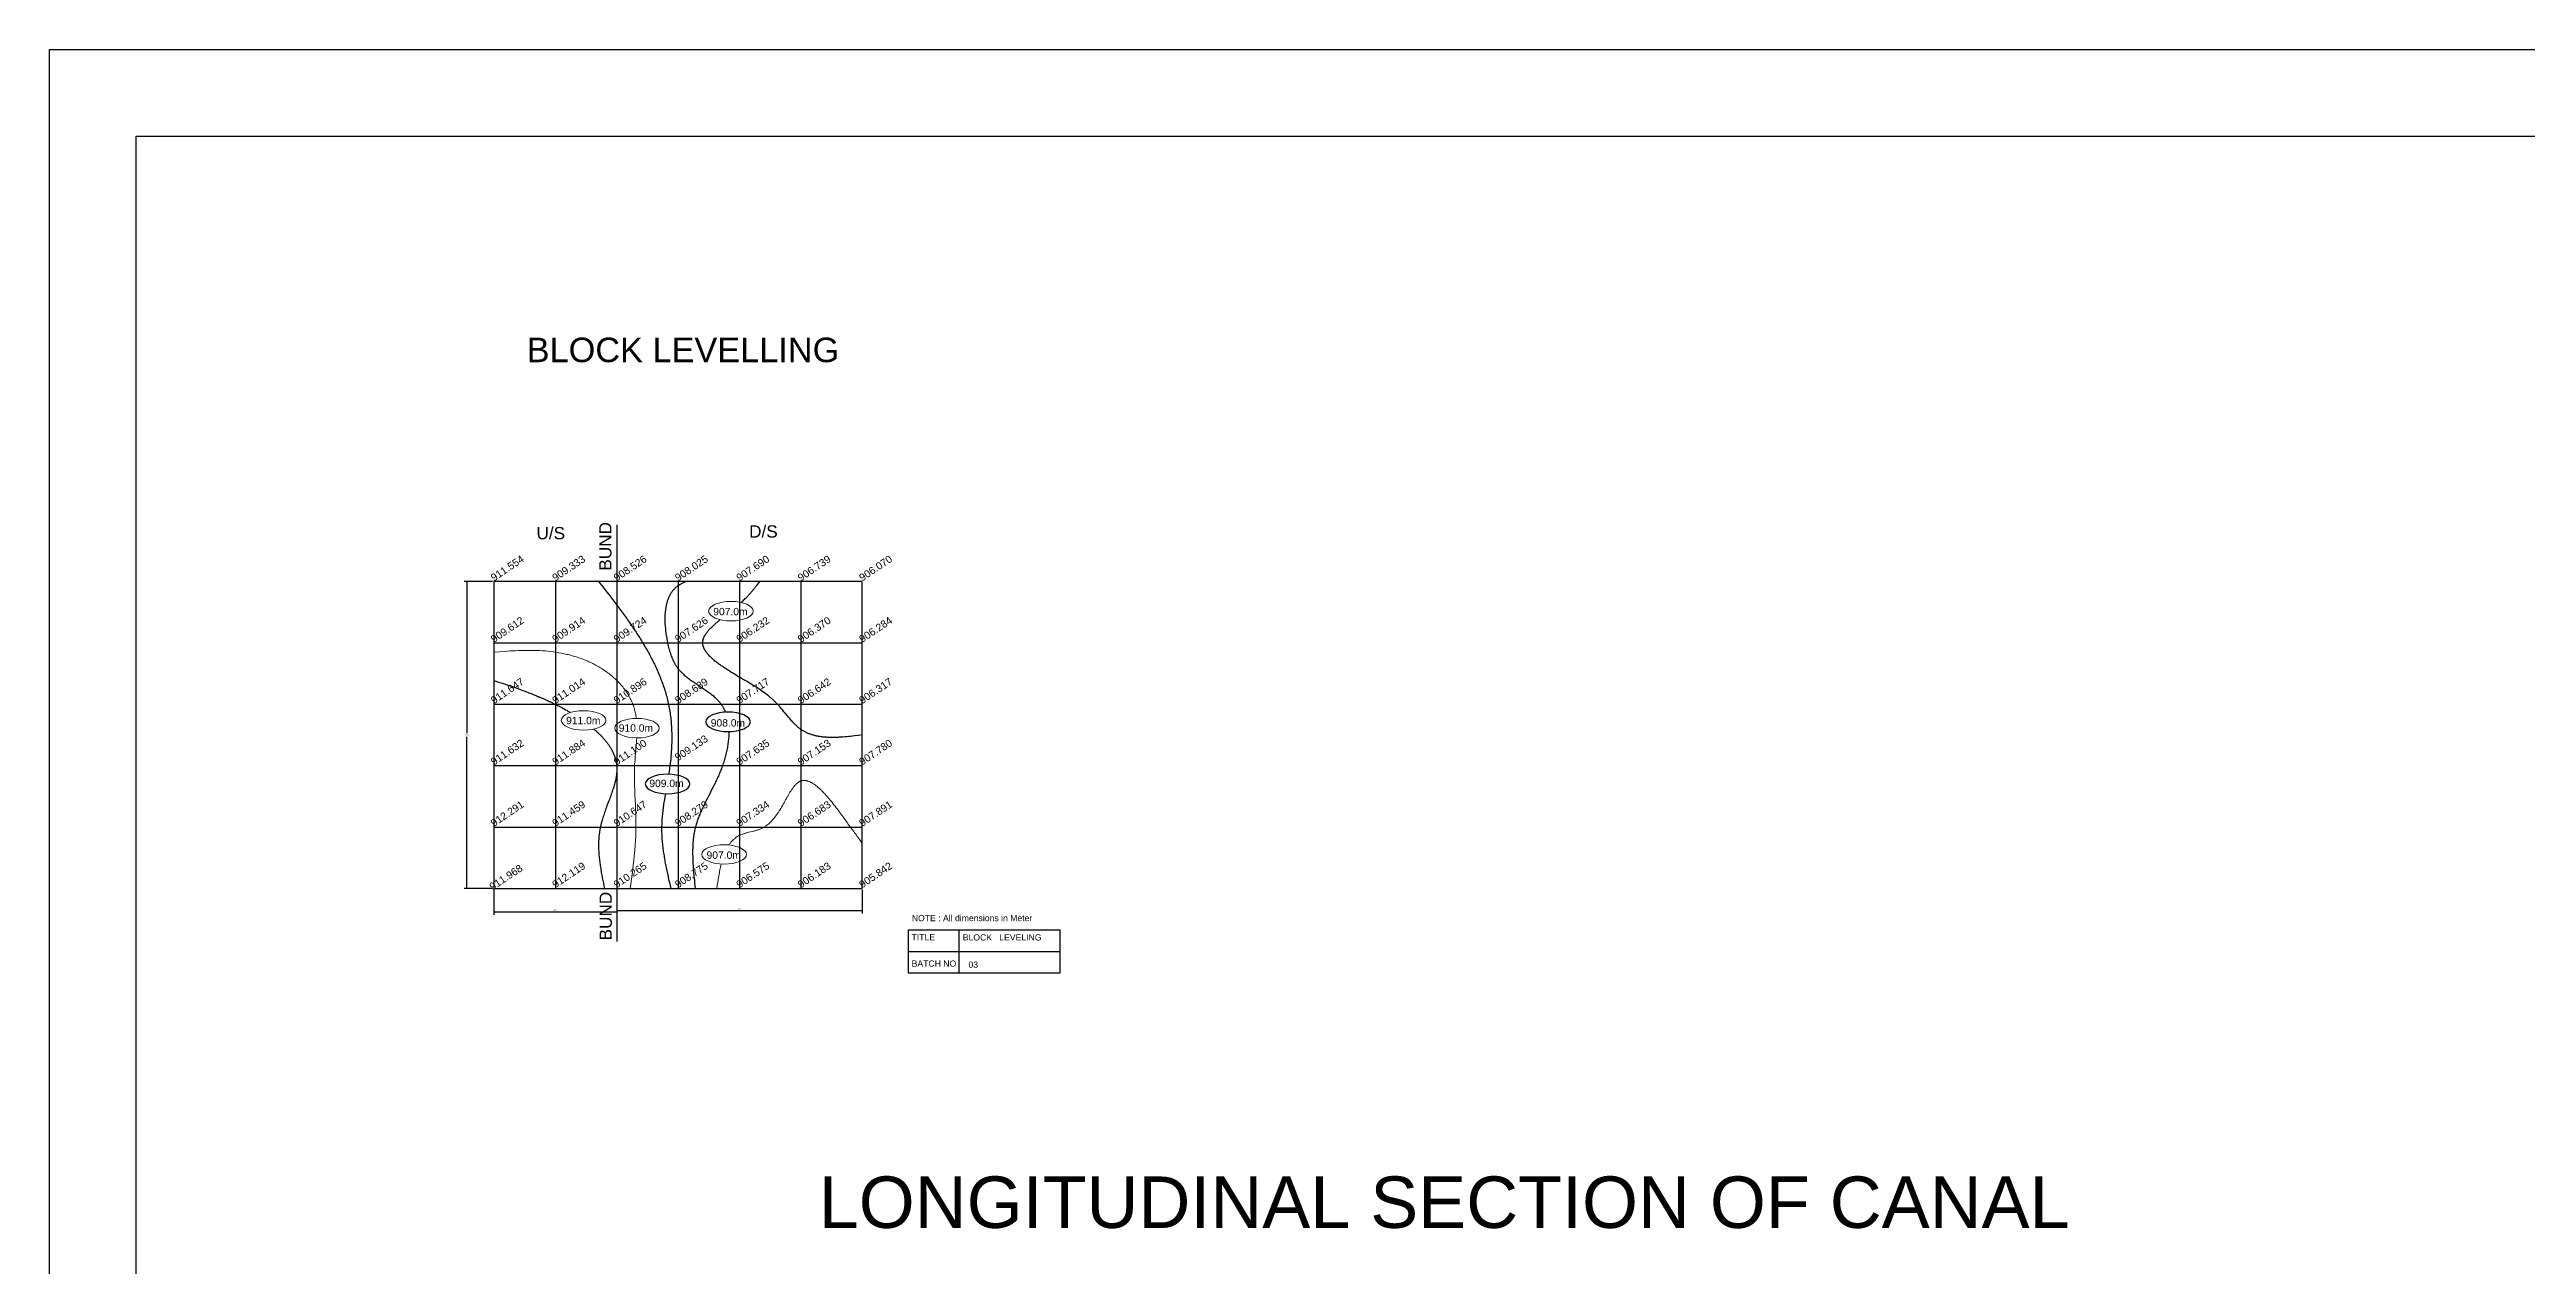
# Model space of a CAD drawing. Header units: millimetres. Extents: x 69 to 770, y 49 to 903.
# Drawn here: x 68.6 to 532.2, y 340.1 to 567.8 of the extents above; entities that cross this region are included whole.
import ezdxf

# ---------------------------------------------------------------- set-up
doc = ezdxf.new("R2010")
doc.units = ezdxf.units.MM
doc.linetypes.add('ACAD_ISO02W100', pattern=[15, 12, -3])
for name, color, linetype in [('General', 7, 'Continuous'), ('PDF_0', 7, 'Continuous'), ('PDF_Text', 7, 'Continuous')]:
    doc.layers.add(name, color=color, linetype=linetype)
doc.styles.add('Annotative', font='arial.ttf')
doc.styles.add('PDF Arial', font='arial.ttf')
doc.styles.get("Standard").update_dxf_attribs({"font": 'arial.ttf'})
doc.dimstyles.new('ISO-25', dxfattribs={"dimtxt": 0.5, "dimasz": 0.2, "dimexe": 1.25, "dimexo": 0.625, "dimgap": 0.6, "dimtad": 1, "dimtih": 1, "dimtoh": 1, "dimtxsty": 'Annotative', "dimcen": 0.2, "dimadec": 0, "dimazin": 0, "dimtfac": 1, "dimtix": 1, "dimtmove": 0, "dimatfit": 0, "dimfxl": 1, "dimtolj": 1, "dimarcsym": 0})

# ---------------------------------------------------------------- blocks, each defined once
blk = doc.blocks.new('*D60')
at = {"color": 0, "lineweight": -2, "transparency": 16777216}
for p, q in [((151.52, 468.16), (146.22, 468.16)), ((146.72, 468.08), (146.72, 439.8)), ((146.72, 410.8), (146.72, 439.08)), ((151.52, 410.72), (146.22, 410.72))]:
    blk.add_line(p, q, dxfattribs=at)
at = {"color": 0, "transparency": 16777216}
for points in [[(146.7, 468.08), (146.73, 468.08), (146.72, 468.16)], [(146.7, 410.8), (146.73, 410.8), (146.72, 410.72)]]:
    blk.add_solid(points, dxfattribs=at)
at = {"layer": 'Defpoints', "color": 0, "transparency": 16777216}
for p in [(146.72, 468.16), (151.77, 468.16), (151.77, 410.72)]:
    blk.add_point(p, dxfattribs=at)
at = {"color": 0, "transparency": 16777216, "insert": (146.72, 439.44), "char_height": 0.2, "attachment_point": 5, "style": 'Annotative'}
blk.add_mtext('\\A1;57,44', dxfattribs=at)
blk = doc.blocks.new('*D61')
at = {"color": 0, "lineweight": -2, "transparency": 16777216}
for p, q in [((151.77, 410.47), (151.77, 405.8)), ((174.75, 410.47), (174.75, 405.8)), ((174.67, 406.3), (151.85, 406.3))]:
    blk.add_line(p, q, dxfattribs=at)
at = {"color": 0, "transparency": 16777216}
for points in [[(151.85, 406.32), (151.85, 406.29), (151.77, 406.3)], [(174.67, 406.32), (174.67, 406.29), (174.75, 406.3)]]:
    blk.add_solid(points, dxfattribs=at)
at = {"layer": 'Defpoints', "color": 0, "transparency": 16777216}
for p in [(151.77, 410.72), (174.75, 410.72), (151.77, 406.3)]:
    blk.add_point(p, dxfattribs=at)
at = {"color": 0, "transparency": 16777216, "insert": (163.26, 406.67), "char_height": 0.2, "attachment_point": 5, "style": 'Annotative'}
blk.add_mtext('\\A1;22,99', dxfattribs=at)
blk = doc.blocks.new('*D62')
at = {"color": 0, "lineweight": -2, "transparency": 16777216}
for p, q in [((174.75, 410.45), (174.75, 406.02)), ((220.7, 410.47), (220.7, 406.02)), ((220.62, 406.52), (174.83, 406.52))]:
    blk.add_line(p, q, dxfattribs=at)
at = {"color": 0, "transparency": 16777216}
for points in [[(174.83, 406.53), (174.83, 406.5), (174.75, 406.52)], [(220.62, 406.53), (220.62, 406.5), (220.7, 406.52)]]:
    blk.add_solid(points, dxfattribs=at)
at = {"layer": 'Defpoints', "color": 0, "transparency": 16777216}
for p in [(174.75, 410.7), (220.7, 410.72), (174.75, 406.52)]:
    blk.add_point(p, dxfattribs=at)
at = {"color": 0, "transparency": 16777216, "insert": (197.72, 406.88), "char_height": 0.2, "attachment_point": 5, "style": 'Annotative'}
blk.add_mtext('\\A1;45,95', dxfattribs=at)

msp = doc.modelspace()

# ---------------------------------------------------------------- linework, layer by layer
for p, q in [((229.371, 398.9256), (257.65597, 398.9256)), ((238.81133, 394.88676), (238.81133, 402.96444))]:
    msp.add_line(p, q)
msp.add_lwpolyline([(229.371, 402.96444), (257.65597, 402.96444), (257.65597, 394.88676), (229.371, 394.88676)], close=True)
at = {"layer": 'General', "ltscale": 0.9}
for points in [[(68.59243, 567.76899), (769.66621, 567.76899), (769.66621, 48.73403), (68.59243, 48.73403)], [(84.8064, 551.55502), (753.45225, 551.55502), (753.45225, 64.94799), (84.8064, 64.94799)]]:
    msp.add_lwpolyline(points, close=True, dxfattribs=at)
at = {"layer": 'PDF_0', "lineweight": 25}
for points in [[(174.75104, 478.81736), (174.75104, 468.1618), (174.75104, 410.72132), (174.75104, 400.81233)], [(151.7658, 410.72132), (220.6989, 410.72132), (220.6989, 468.1618), (151.7658, 468.1618), (151.7658, 410.72132), (220.6989, 410.72132)], [(163.25842, 468.1618), (163.25842, 410.72132)], [(186.22104, 468.1618), (186.22104, 410.72132)], [(197.71366, 468.1618), (197.71366, 410.72132)], [(209.20628, 468.1618), (209.20628, 410.72132)], [(151.7658, 456.66918), (220.6989, 456.66918)], [(151.7658, 445.19918), (220.6989, 445.19918)], [(151.7658, 433.70656), (220.6989, 433.70656)], [(151.7658, 422.21394), (220.6989, 422.21394)]]:
    msp.add_lwpolyline(points, dxfattribs=at)
at = {"layer": 'PDF_0', "color": 3, "lineweight": 25}
for points in [[(171.35755, 468.1618), (172.12674, 467.189), (172.89593, 466.2162), (173.25791, 465.71849), (173.6425, 465.22078), (174.0271, 464.74569), (174.41169, 464.24798), (174.77366, 463.75026), (175.15826, 463.25255), (175.52023, 462.75484), (175.8822, 462.25713), (176.24418, 461.75942), (176.60615, 461.23908), (176.78714, 460.99022), (176.96812, 460.74137), (177.14911, 460.49251), (177.33009, 460.22103), (177.51108, 459.97218), (177.66944, 459.72332), (177.85043, 459.45184), (178.03142, 459.20299), (178.18978, 458.95413), (178.37076, 458.68265), (178.52913, 458.4338), (178.71011, 458.16232), (178.86848, 457.89084), (179.04946, 457.64198), (179.20783, 457.3705), (179.36619, 457.09902), (179.52455, 456.85017), (179.68291, 456.57869), (179.84128, 456.30721), (179.99964, 456.03573), (180.158, 455.76425), (180.31637, 455.49277), (180.47473, 455.22129), (180.63309, 454.94981), (180.79145, 454.67833), (180.92719, 454.40685), (181.08556, 454.11275), (181.2213, 453.84127), (181.35704, 453.56979), (181.5154, 453.27569), (181.65114, 453.00421), (181.78688, 452.73273), (181.92262, 452.43863), (182.05836, 452.16715), (182.1941, 451.87305), (182.30721, 451.57894), (182.44295, 451.30747), (182.55607, 451.01336), (182.69181, 450.71926), (182.80492, 450.44778), (182.91804, 450.15368), (183.03116, 449.85958), (183.14427, 449.56547), (183.25739, 449.27137), (183.34788, 448.97727), (183.461, 448.68317), (183.55149, 448.38906), (183.66461, 448.09496), (183.7551, 447.80086), (183.8456, 447.50676), (183.93609, 447.21265), (184.00396, 446.91855), (184.09445, 446.62445), (184.16232, 446.30772), (184.25281, 446.01362), (184.32068, 445.71952), (184.38855, 445.40279), (184.45642, 445.10869), (184.50167, 444.81459), (184.56954, 444.49786), (184.61479, 444.20376), (184.68266, 443.88703), (184.7279, 443.59293), (184.77315, 443.27621), (184.79577, 442.95948), (184.84102, 442.66538), (184.88627, 442.34865), (184.90889, 442.05455), (184.93151, 441.73782), (184.95414, 441.4211), (184.97676, 441.127), (184.99938, 440.81027), (185.02201, 440.49354), (185.02201, 440.17682), (185.04463, 439.88272), (185.04463, 439.56599), (185.04463, 439.24926), (185.04463, 438.93254), (185.04463, 438.61581), (185.04463, 438.32171), (185.04463, 438.00498), (185.02201, 437.68826), (185.02201, 437.37153), (184.99938, 437.05481), (184.97676, 436.73808), (184.95414, 436.44398), (184.95414, 436.12725), (184.90889, 435.81053), (184.88627, 435.4938), (184.86364, 435.17708), (184.84102, 434.88297), (184.79577, 434.56625), (184.77315, 434.24952), (184.7279, 433.9328), (184.68266, 433.63869), (184.63741, 433.32197), (184.59216, 433.00524), (184.54692, 432.68852), (184.50167, 432.39441), (184.45642, 432.07769)], [(183.8456, 428.45797), (183.7551, 427.89238), (183.66461, 427.34943), (183.61936, 427.05532), (183.57412, 426.78384), (183.52887, 426.51236), (183.48362, 426.24088), (183.461, 425.94678), (183.41575, 425.6753), (183.39313, 425.40382), (183.34788, 425.13234), (183.32526, 424.86087), (183.30264, 424.56676), (183.25739, 424.29528), (183.23477, 424.0238), (183.21214, 423.75233), (183.18952, 423.48085), (183.18952, 423.18674), (183.1669, 422.91526), (183.1669, 422.64379), (183.14427, 422.37231), (183.14427, 422.0782), (183.14427, 421.80672), (183.14427, 421.53525), (183.14427, 421.26377), (183.1669, 420.99229), (183.1669, 420.69818), (183.18952, 420.42671), (183.21214, 420.15523), (183.21214, 419.88375), (183.23477, 419.58964), (183.28001, 419.31816), (183.30264, 419.04669), (183.32526, 418.77521), (183.34788, 418.4811), (183.39313, 418.20962), (183.41575, 417.93815), (183.461, 417.66667), (183.50625, 417.37256), (183.55149, 417.10108), (183.59674, 416.82961), (183.64199, 416.55813), (183.68723, 416.26402), (183.73248, 415.99254), (183.77773, 415.72107), (183.82297, 415.44959), (183.89084, 415.15548), (183.93609, 414.884), (183.98133, 414.61253), (184.09445, 414.04694), (184.23019, 413.50399), (184.34331, 412.9384), (184.45642, 412.39544), (184.59216, 411.82986), (184.84102, 410.72132)]]:
    msp.add_lwpolyline(points, dxfattribs=at)
at = {"layer": 'PDF_0', "color": 4, "lineweight": 25}
for points in [[(187.69155, 468.1618), (187.48794, 468.07131), (187.26171, 467.95819), (187.0581, 467.8677), (186.94498, 467.79983), (186.83187, 467.75458), (186.74137, 467.68671), (186.62826, 467.64147), (186.53776, 467.5736), (186.44727, 467.52835), (186.33415, 467.46048), (186.24366, 467.39261), (186.15317, 467.34736), (186.06268, 467.27949), (185.97218, 467.21162), (185.88169, 467.12113), (185.7912, 467.05326), (185.72333, 466.98539), (185.63283, 466.91752), (185.56496, 466.82703), (185.47447, 466.75916), (185.4066, 466.66866), (185.33873, 466.57817), (185.27086, 466.5103), (185.20299, 466.41981), (185.13512, 466.32932), (185.06725, 466.23882), (184.99938, 466.14833), (184.93151, 466.05784), (184.86364, 465.96734), (184.8184, 465.87685), (184.75053, 465.76373), (184.70528, 465.67324), (184.66003, 465.58275), (184.59216, 465.46963), (184.54692, 465.37914), (184.50167, 465.26602), (184.45642, 465.15291), (184.41118, 465.06241), (184.36593, 464.9493), (184.32068, 464.83618), (184.29806, 464.72306), (184.25281, 464.60995), (184.20757, 464.49683), (184.18494, 464.38371), (184.1397, 464.2706), (184.11707, 464.15748), (184.09445, 464.04437), (184.0492, 463.93125), (184.02658, 463.81813), (184.00396, 463.68239), (183.98133, 463.56928), (183.95871, 463.45616), (183.93609, 463.32042), (183.91346, 463.2073), (183.89084, 463.07157), (183.86822, 462.95845), (183.86822, 462.82271), (183.8456, 462.70959), (183.82297, 462.57385), (183.82297, 462.46074), (183.80035, 462.325), (183.77773, 462.07614), (183.77773, 461.80466), (183.7551, 461.55581), (183.7551, 461.28433), (183.7551, 461.03547), (183.7551, 460.76399), (183.77773, 460.49251), (183.77773, 460.24366), (183.80035, 459.97218), (183.82297, 459.7007), (183.8456, 459.42922), (183.86822, 459.18036), (183.89084, 458.90888), (183.93609, 458.6374), (183.95871, 458.36593), (184.00396, 458.11707), (184.0492, 457.84559), (184.09445, 457.59673), (184.1397, 457.32526), (184.18494, 457.0764), (184.23019, 456.82754), (184.27544, 456.57869), (184.34331, 456.32983), (184.38855, 456.08098), (184.45642, 455.83212), (184.52429, 455.60589), (184.59216, 455.35703), (184.63741, 455.1308), (184.7279, 454.88194), (184.79577, 454.65571), (184.86364, 454.42948), (184.95414, 454.22587), (185.04463, 453.99963), (185.1125, 453.7734), (185.15774, 453.68291), (185.22561, 453.56979), (185.27086, 453.4793), (185.31611, 453.36618), (185.36135, 453.25307), (185.4066, 453.16257), (185.47447, 453.04946), (185.51972, 452.95896), (185.56496, 452.86847), (185.63283, 452.75535), (185.7007, 452.66486), (185.74595, 452.57437), (185.81382, 452.46125), (185.85907, 452.37076), (185.92694, 452.28027), (185.99481, 452.18977), (186.06268, 452.09928), (186.13055, 452.00879), (186.19841, 451.91829), (186.26628, 451.8278), (186.33415, 451.73731), (186.40202, 451.64681), (186.49252, 451.57894), (186.56039, 451.48845), (186.62826, 451.39796), (186.71875, 451.30747), (186.78662, 451.2396), (186.87711, 451.1491), (186.96761, 451.08123), (187.03548, 450.99074), (187.21646, 450.83238), (187.37482, 450.67401), (187.55581, 450.51565), (187.7368, 450.37991), (187.91778, 450.22155), (188.12139, 450.08581), (188.30238, 449.95007), (188.50599, 449.79171), (188.68697, 449.65597), (188.89058, 449.52023), (189.09419, 449.38449), (189.2978, 449.24875), (189.50141, 449.11301), (189.90863, 448.84153), (190.72307, 448.29857), (191.10766, 448.02709), (191.31127, 447.89135), (191.51488, 447.75561), (191.71849, 447.61987), (191.89948, 447.48413), (192.10309, 447.32577), (192.28407, 447.19003), (192.46506, 447.05429), (192.64605, 446.89593), (192.82703, 446.76019), (193.00802, 446.60183), (193.16638, 446.44346), (193.34737, 446.2851), (193.41524, 446.21723), (193.50573, 446.12674), (193.59622, 446.03624), (193.66409, 445.96837), (193.73196, 445.87788), (193.82246, 445.78739), (193.89033, 445.71952), (193.9582, 445.62903), (194.02607, 445.53853), (194.09394, 445.44804), (194.16181, 445.35755), (194.22968, 445.26705), (194.29754, 445.17656), (194.36541, 445.08607), (194.43328, 444.99557), (194.47853, 444.90508), (194.5464, 444.81459), (194.61427, 444.72409), (194.65952, 444.61098), (194.70476, 444.52049), (194.77263, 444.42999), (194.81788, 444.31688), (194.86313, 444.22638), (194.90837, 444.13589), (194.95362, 444.02277), (194.99887, 443.93228), (195.04411, 443.81916), (195.08936, 443.70605)], [(195.72281, 440.08632), (195.72281, 439.83747), (195.72281, 439.58861), (195.72281, 439.33976), (195.70019, 439.0909), (195.67756, 438.84205), (195.65494, 438.59319), (195.63232, 438.34433), (195.60969, 438.09548), (195.56445, 437.84662), (195.54182, 437.57514), (195.49658, 437.32629), (195.45133, 437.07743), (195.40609, 436.82857), (195.36084, 436.57972), (195.29297, 436.33086), (195.24772, 436.08201), (195.17985, 435.83315), (195.11198, 435.58429), (195.04411, 435.33544), (194.97624, 435.08658), (194.90837, 434.83773), (194.8405, 434.58887), (194.77263, 434.34001), (194.68214, 434.09116), (194.59165, 433.86493), (194.52378, 433.61607), (194.43328, 433.38984), (194.34279, 433.14098), (194.2523, 432.91475), (194.16181, 432.68852), (194.07131, 432.46228), (193.9582, 432.21343), (193.8677, 431.98719), (193.77721, 431.76096), (193.66409, 431.55735), (193.5736, 431.33112), (193.46048, 431.10489), (193.36999, 430.87865), (193.25687, 430.65242), (193.14376, 430.44881), (192.94015, 430.01897), (192.71392, 429.58913), (192.51031, 429.15929), (192.28407, 428.72944), (192.08046, 428.32223), (191.85423, 427.89238), (191.65062, 427.48516), (191.42439, 427.05532), (191.22078, 426.6481), (191.01717, 426.24088), (190.92668, 426.03728), (190.83618, 425.83367), (190.72307, 425.60743), (190.63258, 425.40382), (190.54208, 425.20021), (190.45159, 424.99661), (190.3611, 424.793), (190.2706, 424.56676), (190.18011, 424.36315), (190.11224, 424.15954), (190.02175, 423.95593), (189.95388, 423.7297), (189.86338, 423.52609), (189.79551, 423.32248), (189.72764, 423.09625), (189.65977, 422.89264), (189.59191, 422.66641), (189.54666, 422.4628), (189.47879, 422.23657), (189.43354, 422.01033), (189.36567, 421.80672), (189.32043, 421.58049), (189.27518, 421.35426), (189.25256, 421.12803), (189.20731, 420.92442), (189.16206, 420.69818), (189.13944, 420.47195), (189.11682, 420.24572), (189.07157, 420.01949), (189.04895, 419.79325), (189.02632, 419.56702), (189.0037, 419.31816), (189.0037, 419.09193), (188.98108, 418.8657), (188.95845, 418.63947), (188.95845, 418.41323), (188.95845, 418.16438), (188.93583, 417.93815), (188.93583, 417.71191), (188.93583, 417.46306), (188.93583, 417.23682), (188.93583, 416.98797), (188.95845, 416.76174), (188.95845, 416.5355), (188.95845, 416.28665), (188.95845, 416.06041), (188.98108, 415.81156), (188.98108, 415.5627), (189.0037, 415.33647), (189.02632, 415.08761), (189.04895, 414.61253), (189.09419, 414.13744), (189.13944, 413.63972), (189.16206, 413.16464), (189.22993, 412.66692), (189.27518, 412.19184), (189.32043, 411.69412), (189.43354, 410.72132)]]:
    msp.add_lwpolyline(points, dxfattribs=at)
at = {"layer": 'PDF_0', "color": 146, "lineweight": 25, "true_color": 0x105588}
for points in [[(198.03038, 464.22535), (198.09825, 464.29322), (198.16612, 464.36109), (198.23399, 464.40634), (198.27924, 464.47421), (198.41498, 464.58732), (198.55072, 464.72306), (198.66384, 464.83618), (198.77695, 464.97192), (198.91269, 465.08504), (199.02581, 465.19815), (199.13892, 465.33389), (199.25204, 465.44701), (199.36516, 465.58275), (199.47827, 465.69586), (199.59139, 465.8316), (199.70451, 465.94472), (199.81762, 466.05784), (199.93074, 466.19358), (200.02123, 466.30669), (200.13435, 466.44243), (200.24746, 466.55555), (200.33796, 466.69129), (200.45107, 466.8044), (200.54157, 466.91752), (200.65468, 467.05326), (200.74518, 467.16638), (200.94879, 467.41523), (201.1524, 467.66409), (201.356, 467.91294), (201.53699, 468.1618)], [(220.6989, 439.45287), (219.97495, 439.36238), (219.25101, 439.27189), (218.88904, 439.22664), (218.52706, 439.18139), (218.16509, 439.15877), (217.80312, 439.11352), (217.44115, 439.0909), (217.07918, 439.06828), (216.73983, 439.02303), (216.37785, 439.02303), (216.19687, 439.00041), (216.03851, 439.00041), (215.85752, 439.00041), (215.67653, 438.97778), (215.51817, 438.97778), (215.33718, 438.97778), (215.1562, 438.97778), (214.99784, 438.97778), (214.81685, 438.97778), (214.65849, 438.97778), (214.4775, 438.97778), (214.31914, 439.00041), (214.16077, 439.00041), (213.97979, 439.02303), (213.82143, 439.02303), (213.66306, 439.04565), (213.48208, 439.04565), (213.32371, 439.06828), (213.16535, 439.0909), (213.00699, 439.11352), (212.84862, 439.13615), (212.69026, 439.15877), (212.5319, 439.18139), (212.37354, 439.20402), (212.21517, 439.24926), (212.05681, 439.27189), (211.89845, 439.31713), (211.76271, 439.36238), (211.60434, 439.385), (211.44598, 439.43025), (211.31024, 439.4755), (211.15188, 439.52074), (211.01614, 439.58861), (210.85778, 439.63386), (210.72204, 439.67911), (210.5863, 439.74698), (210.42793, 439.81485), (210.2922, 439.88272), (210.15646, 439.95059), (210.02072, 440.01846), (209.88498, 440.08632), (209.74924, 440.15419), (209.6135, 440.24469), (209.47776, 440.31256), (209.36464, 440.40305), (209.2289, 440.49354), (209.09316, 440.58404), (208.98005, 440.67453), (208.84431, 440.76502), (208.73119, 440.87814), (208.59545, 440.96863), (208.48233, 441.08175), (208.36922, 441.19487), (208.2561, 441.30798), (208.14298, 441.4211), (208.00725, 441.53421), (207.89413, 441.64733), (207.78101, 441.76045), (207.6679, 441.87356), (207.55478, 442.0093), (207.44166, 442.12242), (207.35117, 442.25816), (207.12494, 442.50701), (206.89871, 442.75587), (206.6951, 443.02735), (206.26525, 443.54768), (206.03902, 443.79654), (205.83541, 444.06802), (205.60918, 444.31688), (205.40557, 444.56573), (205.29245, 444.70147), (205.17934, 444.81459), (205.08884, 444.95033), (204.97573, 445.06344), (204.86261, 445.17656), (204.74949, 445.28968), (204.63638, 445.42542), (204.52326, 445.53853), (204.41015, 445.65165), (204.29703, 445.74214), (204.18391, 445.85526), (204.0708, 445.96837), (203.95768, 446.08149), (203.82194, 446.19461), (203.70882, 446.2851), (203.59571, 446.39822), (203.48259, 446.48871), (203.34685, 446.60183), (203.23374, 446.69232), (203.12062, 446.78281), (202.98488, 446.89593), (202.87176, 446.98642), (202.62291, 447.16741), (202.37405, 447.37102), (202.10257, 447.552), (201.85372, 447.73299), (201.58224, 447.91398), (201.31076, 448.09496), (201.03928, 448.25332), (200.7678, 448.43431), (200.49632, 448.6153), (200.20222, 448.79628), (199.90812, 448.95465), (199.61401, 449.13563), (199.31991, 449.31662), (199.02581, 449.4976), (198.70908, 449.67859), (198.55072, 449.76908), (198.41498, 449.85958), (198.25662, 449.95007), (198.09825, 450.04056), (197.93989, 450.13106), (197.7589, 450.24417), (197.60054, 450.33467), (197.44218, 450.42516), (197.12545, 450.62877), (196.7861, 450.83238), (196.44676, 451.03599), (196.10741, 451.2396), (195.79068, 451.44321), (195.45133, 451.64681), (195.11198, 451.87305), (194.95362, 451.96354), (194.79526, 452.07666), (194.63689, 452.18977), (194.47853, 452.30289), (194.32017, 452.41601), (194.16181, 452.52912), (194.00344, 452.61962), (193.84508, 452.73273), (193.70934, 452.84585), (193.55098, 452.95896), (193.41524, 453.07208), (193.25687, 453.1852), (193.12113, 453.29831), (192.9854, 453.43405), (192.84966, 453.54717), (192.71392, 453.66029), (192.6008, 453.7734), (192.46506, 453.88652), (192.35194, 453.99963), (192.23883, 454.11275), (192.12571, 454.22587), (192.01259, 454.36161), (191.89948, 454.47472), (191.78636, 454.58784), (191.69587, 454.70096), (191.60538, 454.81407), (191.51488, 454.94981), (191.42439, 455.06293), (191.35652, 455.17604), (191.31127, 455.24391), (191.28865, 455.28916), (191.2434, 455.35703), (191.22078, 455.4249), (191.17553, 455.47015), (191.15291, 455.53802), (191.13029, 455.60589), (191.08504, 455.65113), (191.06242, 455.719), (191.03979, 455.78687), (191.01717, 455.83212), (190.99455, 455.89999), (190.97192, 455.94524), (190.9493, 456.01311), (190.92668, 456.08098), (190.92668, 456.12622), (190.90405, 456.19409), (190.88143, 456.26196), (190.88143, 456.30721), (190.85881, 456.37508), (190.85881, 456.44295), (190.85881, 456.48819), (190.83618, 456.55606), (190.83618, 456.62393), (190.83618, 456.66918), (190.83618, 456.73705), (190.83618, 456.80492), (190.83618, 456.85017), (190.85881, 456.91804), (190.85881, 456.96328), (190.85881, 457.03115), (190.88143, 457.09902), (190.88143, 457.14427), (190.90405, 457.21214), (190.90405, 457.28001), (190.92668, 457.32526), (190.9493, 457.39312), (190.97192, 457.46099), (190.97192, 457.50624), (190.99455, 457.57411), (191.01717, 457.61936), (191.03979, 457.68723), (191.08504, 457.7551), (191.10766, 457.80034), (191.13029, 457.86821), (191.15291, 457.93608), (191.19816, 457.98133), (191.22078, 458.0492), (191.28865, 458.16232), (191.35652, 458.27543), (191.44701, 458.41117), (191.53751, 458.52429), (191.60538, 458.6374), (191.71849, 458.75052), (191.80899, 458.88626), (191.89948, 458.99938), (192.01259, 459.11249), (192.12571, 459.24823), (192.2162, 459.36135), (192.35194, 459.47447), (192.46506, 459.58758), (192.57818, 459.72332), (192.71392, 459.83644), (192.82703, 459.94955), (192.96277, 460.06267), (193.09851, 460.19841), (193.23425, 460.31153), (193.36999, 460.42464), (193.50573, 460.53776), (193.64147, 460.6735), (193.79983, 460.78662), (193.93557, 460.89973), (194.07131, 461.03547)]]:
    msp.add_lwpolyline(points, dxfattribs=at)
at = {"layer": 'PDF_0', "color": 6, "lineweight": 5}
for points in [[(151.7658, 454.97244), (152.78385, 455.0403), (153.8019, 455.10817), (154.79732, 455.17604), (155.31765, 455.19867), (155.81537, 455.22129), (156.31308, 455.24391), (156.83341, 455.26654), (157.33113, 455.28916), (157.82884, 455.28916), (158.34917, 455.28916), (158.84688, 455.28916), (159.3446, 455.28916), (159.86493, 455.26654), (160.36264, 455.24391), (160.86035, 455.22129), (161.38069, 455.17604), (161.8784, 455.1308), (162.37611, 455.08555), (162.89645, 455.01768), (163.39416, 454.94981), (163.89187, 454.85932), (164.41221, 454.76883), (164.90992, 454.65571), (165.40763, 454.54259), (165.65649, 454.49735), (165.90534, 454.42948), (166.1542, 454.36161), (166.40306, 454.29374), (166.65191, 454.22587), (166.90077, 454.158), (167.14962, 454.0675), (167.39848, 453.99963), (167.64734, 453.90914), (167.87357, 453.81865), (168.12242, 453.75078), (168.37128, 453.66029), (168.59751, 453.56979), (168.84637, 453.45668), (169.0726, 453.36618), (169.32146, 453.25307), (169.54769, 453.16257), (169.79655, 453.04946), (170.02278, 452.93634), (170.24901, 452.82322), (170.47524, 452.71011), (170.70148, 452.59699), (170.92771, 452.48388), (171.15394, 452.34814), (171.38017, 452.2124), (171.60641, 452.09928), (171.81002, 451.96354), (172.03625, 451.8278), (172.23986, 451.66944), (172.46609, 451.5337), (172.6697, 451.39796), (172.87331, 451.2396), (173.09954, 451.08123), (173.30315, 450.94549), (173.48414, 450.78713), (173.68775, 450.60614), (173.89136, 450.44778), (174.09497, 450.28942), (174.27595, 450.10843), (174.45694, 449.95007), (174.66055, 449.76908), (174.84153, 449.5881), (175.02252, 449.40711), (175.20351, 449.2035), (175.36187, 449.02252), (175.54286, 448.81891), (175.70122, 448.63792), (175.8822, 448.43431), (176.04057, 448.2307), (176.19893, 448.02709), (176.33467, 447.82348), (176.49303, 447.61987), (176.62877, 447.39364), (176.76451, 447.19003), (176.90025, 446.9638), (177.03599, 446.76019), (177.14911, 446.53396), (177.28485, 446.30772), (177.39796, 446.08149), (177.51108, 445.85526), (177.60157, 445.62903), (177.69207, 445.40279), (177.78256, 445.17656), (177.87305, 444.95033), (177.94092, 444.70147), (178.03142, 444.47524), (178.09929, 444.22638), (178.14453, 444.00015), (178.2124, 443.75129), (178.25765, 443.52506), (178.30289, 443.27621), (178.34814, 443.02735), (178.37076, 442.77849), (178.41601, 442.52964)], [(178.48388, 438.88729), (178.43863, 438.45745), (178.41601, 438.00498), (178.34814, 437.10005), (178.18978, 435.29019), (178.16715, 434.83773), (178.12191, 434.38526), (178.09929, 433.9328), (178.07666, 433.48033), (178.07666, 433.05049), (178.05404, 432.59802), (178.05404, 432.14556), (178.05404, 431.71572), (178.05404, 431.26325), (178.05404, 430.83341), (178.07666, 430.38094), (178.07666, 429.9511), (178.12191, 429.06879), (178.14453, 428.18649), (178.23502, 426.44449), (178.28027, 425.56219), (178.30289, 424.7025), (178.32552, 423.8202), (178.34814, 423.39035), (178.34814, 422.96051), (178.34814, 422.53067), (178.34814, 422.0782), (178.34814, 421.64836), (178.32552, 421.21852), (178.30289, 420.78868), (178.30289, 420.33621), (178.28027, 419.90637), (178.25765, 419.47653), (178.2124, 419.04669), (178.18978, 418.59422), (178.14453, 418.16438), (178.12191, 417.73454), (178.03142, 416.85223), (177.94092, 415.96992), (177.85043, 415.11024), (177.73731, 414.22793), (177.6242, 413.34562), (177.51108, 412.48594), (177.28485, 410.72132)]]:
    msp.add_lwpolyline(points, dxfattribs=at)
at = {"layer": 'PDF_0', "color": 32, "lineweight": 25, "true_color": 0xcc6827}
for points in [[(151.7658, 449.65597), (152.62549, 449.36186), (153.05533, 449.22613), (153.50779, 449.09039), (153.93763, 448.93202), (154.36748, 448.79628), (154.79732, 448.63792), (155.22716, 448.50218), (155.67963, 448.34382), (156.10947, 448.18545), (156.3357, 448.11758), (156.53931, 448.02709), (156.76554, 447.95922), (156.99178, 447.86873), (157.19539, 447.77824), (157.42162, 447.71037), (157.64785, 447.61987), (157.87408, 447.552), (158.07769, 447.46151), (158.30393, 447.37102), (158.53016, 447.28052), (158.75639, 447.19003), (158.98262, 447.09954), (159.18623, 447.00904), (159.41247, 446.91855), (159.6387, 446.82806), (159.86493, 446.73757), (160.09116, 446.64707), (160.3174, 446.55658), (160.54363, 446.44346), (160.76986, 446.35297), (160.99609, 446.26248), (161.22233, 446.14936), (161.44856, 446.05887), (161.67479, 445.94575), (161.90103, 445.83263), (162.12726, 445.74214), (162.35349, 445.62903), (162.60235, 445.51591), (162.82858, 445.40279), (163.05481, 445.28968), (163.28104, 445.17656), (163.50728, 445.06344), (163.75613, 444.9277), (163.98237, 444.81459), (164.2086, 444.70147), (164.45745, 444.56573), (164.68369, 444.45262), (164.90992, 444.31688), (165.15878, 444.18114), (165.38501, 444.06802), (165.61124, 443.93228), (165.8601, 443.79654), (166.08633, 443.6608)], [(170.47524, 440.56141), (170.58836, 440.47092), (170.67885, 440.38043), (170.79197, 440.28993), (170.88246, 440.19944), (170.97296, 440.10895), (171.08607, 440.01846), (171.17657, 439.92796), (171.26706, 439.83747), (171.35755, 439.74698), (171.47067, 439.65648), (171.56116, 439.56599), (171.65165, 439.4755), (171.74215, 439.385), (171.83264, 439.29451), (171.92313, 439.20402), (171.991, 439.11352), (172.0815, 439.02303), (172.17199, 438.90991), (172.26248, 438.81942), (172.35298, 438.72893), (172.42084, 438.63844), (172.51134, 438.54794), (172.57921, 438.43483), (172.6697, 438.34433), (172.73757, 438.25384), (172.82806, 438.14072), (172.89593, 438.05023), (172.9638, 437.95974), (173.03167, 437.84662), (173.12217, 437.75613), (173.19004, 437.66564), (173.25791, 437.55252), (173.32578, 437.46203), (173.39365, 437.34891), (173.46152, 437.25842), (173.50676, 437.1453), (173.57463, 437.05481), (173.6425, 436.96431), (173.68775, 436.8512), (173.75562, 436.73808), (173.80086, 436.64759), (173.86873, 436.53447), (173.91398, 436.44398), (173.98185, 436.33086), (174.0271, 436.24037), (174.07234, 436.12725), (174.11759, 436.01414), (174.16284, 435.92364), (174.20808, 435.81053), (174.25333, 435.69741), (174.29858, 435.60692), (174.34382, 435.4938), (174.36645, 435.38069), (174.41169, 435.29019), (174.43432, 435.17708), (174.47956, 435.06396), (174.50219, 434.95084), (174.54743, 434.86035), (174.57006, 434.74723), (174.59268, 434.63412), (174.6153, 434.521), (174.63793, 434.40788), (174.66055, 434.31739), (174.68317, 434.20428), (174.70579, 434.09116), (174.70579, 433.97804), (174.72842, 433.86493), (174.72842, 433.75181), (174.75104, 433.63869), (174.75104, 433.52558), (174.77366, 433.41246), (174.77366, 433.29934), (174.77366, 433.18623), (174.77366, 433.07311), (174.77366, 432.96), (174.77366, 432.84688), (174.77366, 432.73376), (174.75104, 432.62065), (174.75104, 432.50753), (174.75104, 432.39441), (174.72842, 432.2813), (174.72842, 432.16818), (174.70579, 432.05506), (174.68317, 431.94195), (174.68317, 431.82883), (174.66055, 431.71572), (174.63793, 431.57998), (174.6153, 431.46686), (174.59268, 431.35374), (174.57006, 431.24063), (174.54743, 431.12751), (174.52481, 431.01439), (174.50219, 430.87865), (174.47956, 430.76554), (174.43432, 430.65242), (174.41169, 430.53931), (174.38907, 430.42619), (174.34382, 430.29045), (174.3212, 430.17733), (174.27595, 430.06422), (174.25333, 429.9511), (174.20808, 429.81536), (174.18546, 429.70224), (174.14021, 429.58913), (174.11759, 429.45339), (174.07234, 429.34027), (173.98185, 429.09142), (173.91398, 428.86518), (173.82349, 428.61633), (173.73299, 428.36747), (173.6425, 428.14124), (173.57463, 427.89238), (173.48414, 427.64353), (173.39365, 427.39467), (173.28053, 427.14582), (173.09954, 426.67073), (172.91856, 426.17302), (172.82806, 425.92416), (172.73757, 425.6753), (172.64708, 425.42645), (172.55658, 425.17759), (172.46609, 424.92874), (172.3756, 424.67988), (172.30773, 424.43102), (172.21724, 424.18217), (172.14937, 423.93331), (172.05887, 423.68446), (172.03625, 423.54872), (171.991, 423.4356), (171.94576, 423.29986), (171.92313, 423.18674), (171.87789, 423.051), (171.85526, 422.93789), (171.83264, 422.80215), (171.78739, 422.68903), (171.76477, 422.55329), (171.74215, 422.44018), (171.6969, 422.30444), (171.67428, 422.19132), (171.65165, 422.05558), (171.62903, 421.94246), (171.60641, 421.80672), (171.58378, 421.69361), (171.56116, 421.55787), (171.53854, 421.42213), (171.51591, 421.30901), (171.51591, 421.17327), (171.49329, 421.06016), (171.47067, 420.92442), (171.44804, 420.8113), (171.44804, 420.67556), (171.42542, 420.56244), (171.42542, 420.42671), (171.4028, 420.31359), (171.4028, 420.17785), (171.38017, 420.06473), (171.38017, 419.92899), (171.38017, 419.81588), (171.35755, 419.68014), (171.35755, 419.56702), (171.35755, 419.43128), (171.35755, 419.31816), (171.35755, 419.18243), (171.35755, 419.06931), (171.33493, 418.93357), (171.33493, 418.82045), (171.33493, 418.68471), (171.33493, 418.5716), (171.35755, 418.43586), (171.35755, 418.32274), (171.35755, 418.187), (171.35755, 417.93815), (171.38017, 417.68929), (171.38017, 417.44043), (171.4028, 417.19158), (171.42542, 416.94272), (171.44804, 416.69387), (171.47067, 416.44501), (171.49329, 416.19615), (171.51591, 415.9473), (171.56116, 415.69844), (171.58378, 415.44959), (171.62903, 415.20073), (171.65165, 414.95187), (171.6969, 414.70302), (171.74215, 414.45416), (171.76477, 414.20531), (171.81002, 413.95645), (171.85526, 413.70759), (171.90051, 413.45874), (171.94576, 413.20988), (171.991, 412.96103), (172.03625, 412.71217), (172.14937, 412.21446), (172.23986, 411.71675), (172.33035, 411.21903), (172.44347, 410.72132)]]:
    msp.add_lwpolyline(points, dxfattribs=at)
at = {"layer": 'PDF_0', "color": 152, "lineweight": 5, "true_color": 0x2676ba}
for points in [[(195.72281, 418.8657), (195.79068, 418.95619), (195.85855, 419.06931), (195.94904, 419.1598), (196.01691, 419.27292), (196.08478, 419.36341), (196.17528, 419.4539), (196.26577, 419.5444), (196.33364, 419.63489), (196.42413, 419.72538), (196.51463, 419.81588), (196.60512, 419.90637), (196.69561, 419.97424), (196.7861, 420.06473), (196.89922, 420.1326), (196.98971, 420.2231), (197.08021, 420.29097), (197.19332, 420.35884), (197.28382, 420.42671), (197.39693, 420.49457), (197.51005, 420.53982), (197.62317, 420.60769), (197.73628, 420.65294), (197.8494, 420.72081), (197.96251, 420.76605), (198.09825, 420.8113), (198.21137, 420.85655), (198.32449, 420.90179), (198.46023, 420.94704), (198.59597, 420.99229), (198.70908, 421.01491), (198.84482, 421.06016), (198.98056, 421.1054), (199.1163, 421.12803), (199.25204, 421.17327), (199.5009, 421.24114), (199.77238, 421.30901), (200.06648, 421.37688), (200.33796, 421.44475), (200.4737, 421.46738), (200.60944, 421.51262), (200.74518, 421.55787), (200.88092, 421.60311), (201.01666, 421.62574), (201.1524, 421.67098), (201.28813, 421.71623), (201.42387, 421.7841), (201.55961, 421.82935), (201.67273, 421.87459), (201.80847, 421.94246), (201.94421, 421.98771), (202.05733, 422.05558), (202.19307, 422.12345), (202.30618, 422.19132), (202.44192, 422.25919), (202.55504, 422.34968), (202.66815, 422.41755), (202.80389, 422.50805), (202.91701, 422.59854), (203.03013, 422.68903), (203.14324, 422.77952), (203.25636, 422.87002), (203.34685, 422.96051), (203.45997, 423.07363), (203.57308, 423.16412), (203.66358, 423.27724), (203.77669, 423.39035), (203.86719, 423.50347), (203.9803, 423.61659), (204.0708, 423.7297), (204.16129, 423.84282), (204.27441, 423.97856), (204.3649, 424.09167), (204.45539, 424.22741), (204.54589, 424.34053), (204.63638, 424.47627), (204.72687, 424.58939), (204.81736, 424.72513), (204.90786, 424.86087), (204.99835, 424.99661), (205.08884, 425.13234), (205.15671, 425.26808), (205.24721, 425.40382), (205.42819, 425.6753), (205.58656, 425.94678), (205.74492, 426.21826), (205.90328, 426.48974), (206.06164, 426.76122), (206.19738, 427.0327), (206.35575, 427.30418), (206.51411, 427.57566), (206.58198, 427.7114), (206.64985, 427.84714), (206.74034, 427.96025), (206.80821, 428.09599), (206.87608, 428.23173), (206.94395, 428.34485), (207.03444, 428.48059), (207.10231, 428.5937), (207.17018, 428.72944), (207.23805, 428.84256), (207.32855, 428.95568), (207.39642, 429.06879), (207.46429, 429.18191), (207.55478, 429.29503), (207.62265, 429.38552), (207.69052, 429.49864), (207.75839, 429.58913), (207.84888, 429.70224), (207.91675, 429.79274), (207.98462, 429.88323), (208.07512, 429.97372), (208.14298, 430.06422), (208.21085, 430.15471), (208.30135, 430.22258), (208.36922, 430.29045), (208.45971, 430.38094), (208.52758, 430.44881), (208.61807, 430.49406), (208.68594, 430.56193), (208.73119, 430.58455), (208.77644, 430.60718), (208.82168, 430.65242), (208.86693, 430.67505), (208.88955, 430.69767), (208.9348, 430.72029), (208.98005, 430.74292), (209.02529, 430.76554), (209.07054, 430.78816), (209.11579, 430.78816), (209.16103, 430.81079), (209.18366, 430.83341), (209.2289, 430.85603), (209.27415, 430.85603), (209.31939, 430.87865), (209.36464, 430.87865), (209.40989, 430.90128), (209.45513, 430.90128), (209.50038, 430.9239), (209.54563, 430.9239), (209.59087, 430.9239), (209.63612, 430.9239), (209.68137, 430.9239), (209.72661, 430.94652), (209.77186, 430.94652), (209.81711, 430.94652), (209.86235, 430.94652), (209.9076, 430.94652), (209.95285, 430.9239), (209.99809, 430.9239), (210.08859, 430.9239), (210.17908, 430.90128), (210.2922, 430.87865), (210.38269, 430.85603), (210.47318, 430.83341), (210.56367, 430.81079), (210.67679, 430.76554), (210.76728, 430.72029), (210.85778, 430.69767), (210.97089, 430.65242), (211.06139, 430.58455), (211.1745, 430.53931), (211.265, 430.49406), (211.37811, 430.42619), (211.46861, 430.35832), (211.58172, 430.29045), (211.67221, 430.22258), (211.78533, 430.15471), (211.87582, 430.08684), (211.98894, 429.99635), (212.10206, 429.92848), (212.19255, 429.83798), (212.30567, 429.74749), (212.39616, 429.657), (212.50928, 429.56651), (212.62239, 429.47601), (212.73551, 429.38552), (212.826, 429.29503), (212.93912, 429.18191), (213.05223, 429.09142), (213.14273, 428.9783), (213.25584, 428.86518), (213.36896, 428.75207), (213.48208, 428.63895), (213.57257, 428.52583), (213.68569, 428.41272), (213.7988, 428.2996), (213.91192, 428.18649), (214.00241, 428.07337), (214.11553, 427.93763), (214.22864, 427.82451), (214.34176, 427.68877), (214.45488, 427.57566), (214.54537, 427.43992), (214.65849, 427.30418), (214.7716, 427.19106), (214.97521, 426.91958), (215.20144, 426.6481), (215.40505, 426.37662), (215.60866, 426.10515), (215.8349, 425.83367), (216.03851, 425.56219), (216.24211, 425.29071), (216.44572, 425.01923), (216.64933, 424.72513), (216.85294, 424.45365), (217.05655, 424.18217), (217.26016, 423.91069), (217.46377, 423.63921), (217.64476, 423.36773), (217.73525, 423.23199), (217.84837, 423.09625), (217.93886, 422.96051), (218.02935, 422.84739), (218.11985, 422.71166), (218.21034, 422.57592), (218.30083, 422.4628), (218.39133, 422.32706), (218.48182, 422.21394), (218.57231, 422.0782), (218.6628, 421.96509), (218.7533, 421.82935), (218.84379, 421.71623), (218.91166, 421.60311), (219.00215, 421.49), (219.09265, 421.37688), (219.18314, 421.26377), (219.25101, 421.15065), (219.432, 420.92442), (219.59036, 420.69818), (219.74872, 420.47195), (219.90708, 420.26834), (220.06545, 420.04211), (220.22381, 419.8385), (220.38217, 419.63489), (220.6989, 419.20505)], [(193.48311, 410.72132), (193.5736, 411.30953), (193.66409, 411.89773), (193.70934, 412.19184), (193.75459, 412.48594), (193.79983, 412.75742), (193.84508, 413.05152), (193.89033, 413.34562), (193.9582, 413.6171), (194.00344, 413.9112), (194.04869, 414.18268), (194.11656, 414.45416), (194.16181, 414.72564), (194.22968, 414.99712), (194.29754, 415.2686)]]:
    msp.add_lwpolyline(points, dxfattribs=at)
at = {"layer": 'PDF_0', "color": 146, "lineweight": 5, "true_color": 0x105588}
for points in [[(196.12134, 464.45158), (193.81611, 464.4549), (191.94617, 463.64223), (191.94473, 462.63642)], [(200.29271, 462.6244), (200.29416, 463.63021), (198.42657, 464.44826), (196.12134, 464.45158)], [(191.94473, 462.63642), (191.94328, 461.63062), (193.81086, 460.81256), (196.1161, 460.80924)], [(196.1161, 460.80924), (198.42133, 460.80592), (200.29126, 461.61859), (200.29271, 462.6244)]]:
    msp.add_open_spline(points, degree=3, dxfattribs=at)
at = {"layer": 'PDF_0', "color": 32, "lineweight": 5, "true_color": 0xcc6827}
for points in [[(164.36696, 442.18499), (164.36551, 441.17918), (166.2331, 440.36112), (168.53833, 440.3578)], [(168.54358, 444.00015), (166.23834, 444.00347), (164.36841, 443.19079), (164.36696, 442.18499)], [(168.53833, 440.3578), (170.84356, 440.35448), (172.7135, 441.16716), (172.71495, 442.17297)], [(172.71495, 442.17297), (172.7164, 443.17877), (170.84881, 443.99683), (168.54358, 444.00015)]]:
    msp.add_open_spline(points, degree=3, dxfattribs=at)
at = {"layer": 'PDF_0', "color": 6, "lineweight": 5}
for points in [[(174.36645, 440.7371), (174.365, 439.73129), (176.23258, 438.91323), (178.53782, 438.90991)], [(178.54306, 442.55226), (176.23783, 442.55558), (174.36789, 441.7429), (174.36645, 440.7371)], [(178.53782, 438.90991), (180.84305, 438.9066), (182.71298, 439.71927), (182.71443, 440.72508)], [(182.71443, 440.72508), (182.71588, 441.73088), (180.84829, 442.54894), (178.54306, 442.55226)]]:
    msp.add_open_spline(points, degree=3, dxfattribs=at)
at = {"layer": 'PDF_0', "color": 4, "lineweight": 25}
for points in [[(191.42439, 441.91351), (191.42294, 440.9077), (193.29053, 440.08964), (195.59576, 440.08632)], [(195.60101, 443.72867), (193.29577, 443.73199), (191.42584, 442.91931), (191.42439, 441.91351)], [(195.59576, 440.08632), (197.90099, 440.08301), (199.77093, 440.89568), (199.77238, 441.90149)], [(199.77238, 441.90149), (199.77382, 442.90729), (197.90624, 443.72535), (195.60101, 443.72867)]]:
    msp.add_open_spline(points, degree=3, dxfattribs=at)
at = {"layer": 'PDF_0', "color": 3, "lineweight": 25}
for points in [[(184.26675, 432.10031), (181.96152, 432.10363), (180.09158, 431.29095), (180.09013, 430.28515)], [(188.43812, 430.27313), (188.43957, 431.27893), (186.57198, 432.09699), (184.26675, 432.10031)], [(180.09013, 430.28515), (180.08868, 429.27934), (181.95627, 428.46128), (184.2615, 428.45797)], [(184.2615, 428.45797), (186.56674, 428.45465), (188.43667, 429.26732), (188.43812, 430.27313)]]:
    msp.add_open_spline(points, degree=3, dxfattribs=at)
at = {"layer": 'PDF_0', "color": 152, "lineweight": 5, "true_color": 0x2676ba}
for points in [[(194.85444, 418.91095), (192.5492, 418.91427), (190.67927, 418.10159), (190.67782, 417.09578)], [(199.02581, 417.08376), (199.02726, 418.08957), (197.15967, 418.90763), (194.85444, 418.91095)], [(190.67782, 417.09578), (190.67637, 416.08998), (192.54396, 415.27192), (194.84919, 415.2686)], [(194.84919, 415.2686), (197.15443, 415.26528), (199.02436, 416.07796), (199.02581, 417.08376)]]:
    msp.add_open_spline(points, degree=3, dxfattribs=at)

# ---------------------------------------------------------------- texts
at = {"linetype": 'ACAD_ISO02W100', "ltscale": 0.1, "attachment_point": 1}
for s, insert, char_height in [('NOTE : All dimensions in Meter ', (229.97743, 405.75112), 1.1571258), ('TITLE ', (229.92774, 402.16889), 1.157126), ('BLOCK   LEVELING', (239.51078, 402.13454), 1.1571258), ('BATCH NO ', (229.93905, 397.23552), 1.157126), ('03', (240.57501, 397.03771), 1.157126)]:
    msp.add_mtext_dynamic_manual_height_columns(s, width=22.5257817, gutter_width=3.85709, heights=[0], dxfattribs=dict(at, insert=insert, char_height=char_height))
at = {"layer": 'General'}
msp.add_text('LONGITUDINAL SECTION OF CANAL          ', height=9.6364509, dxfattribs=at).set_placement((212.55648, 347.16714))
at = {"layer": 'PDF_Text', "attachment_point": 7, "style": 'PDF Arial'}
for s, insert, char_height in [('BLOCK LEVELLING ', (157.89829, 509.17572), 4.5948631), ('U/S', (159.72919, 476.04995), 2.297432), ('D/S', (199.52352, 476.36668), 2.297432)]:
    msp.add_mtext(s, dxfattribs=dict(at, insert=insert, char_height=char_height))
for s, insert, char_height, rotation in [('BUND', (173.79479, 470.22164), 2.297325, 90), ('911.554', (151.77842, 468.14309), 1.378382, 34.0026455), ('909.333', (163.27104, 468.14309), 1.378382, 34.0026455), ('908.526', (174.76366, 468.14309), 1.378382, 34.0026455), ('908.025', (186.23366, 468.14309), 1.378382, 34.0026455), ('907.690', (197.72628, 468.14309), 1.378382, 34.0026455), ('906.739', (209.2189, 468.14309), 1.378382, 34.0026455), ('906.070', (220.71152, 468.14309), 1.378382, 34.0026455), ('909.612', (151.77842, 456.65047), 1.378382, 34.0026455), ('909.914', (163.27104, 456.65047), 1.378382, 34.0026455), ('909.724', (174.76366, 456.65047), 1.378382, 34.0026455), ('907.626', (186.23366, 456.65047), 1.378382, 34.0026455), ('906.232', (197.72628, 456.65047), 1.378382, 34.0026455), ('906.370', (209.2189, 456.65047), 1.378382, 34.0026455), ('906.284', (220.71152, 456.65047), 1.378382, 34.0026455), ('911.647', (151.77842, 445.18048), 1.378382, 34.0026455), ('911.014', (163.27104, 445.18048), 1.378382, 34.0026455), ('910.896', (174.76366, 445.18048), 1.378382, 34.0026455), ('908.689', (186.23366, 445.18048), 1.378382, 34.0026455), ('907.717', (197.72628, 445.18048), 1.378382, 34.0026455), ('906.642', (209.2189, 445.18048), 1.378382, 34.0026455), ('906.317', (220.71152, 445.18048), 1.378382, 34.0026455), ('911.632', (151.77842, 433.68786), 1.378382, 34.0026455), ('911.884', (163.27104, 433.68786), 1.378382, 34.0026455), ('911.100', (174.76366, 433.68786), 1.378382, 34.0026455), ('909.133', (186.21103, 434.50229), 1.378382, 34.0026455), ('907.635', (197.72628, 433.68786), 1.378382, 34.0026455), ('907.153', (209.2189, 433.68786), 1.378382, 34.0026455), ('907.780', (220.71152, 433.68786), 1.378382, 34.0026455), ('912.291', (151.77842, 422.19524), 1.378382, 34.0026455), ('911.459', (163.27104, 422.19524), 1.378382, 34.0026455), ('910.647', (174.76366, 422.19524), 1.378382, 34.0026455), ('908.279', (186.23366, 422.19524), 1.378382, 34.0026455), ('907.334', (197.72628, 422.19524), 1.378382, 34.0026455), ('906.683', (209.2189, 422.19524), 1.378382, 34.0026455), ('907.891', (220.71152, 422.19524), 1.378382, 34.0026455), ('911.968', (151.5068, 410.29531), 1.378382, 33.5855046), ('912.119', (163.27104, 410.70262), 1.378382, 34.0026455), ('910.265', (174.76366, 410.70262), 1.378382, 34.0026455), ('908.775', (186.23366, 410.70262), 1.378382, 34.0026455), ('906.575', (197.72628, 410.70262), 1.378382, 34.0026455), ('906.183', (209.2189, 410.70262), 1.378382, 34.0026455), ('905.842', (220.71152, 410.70262), 1.378382, 34.0026455), ('BUND', (173.85578, 400.99942), 2.297325, 90)]:
    msp.add_mtext(s, dxfattribs=dict(at, insert=insert, char_height=char_height, rotation=rotation))
at = {"layer": 'PDF_Text', "color": 146, "true_color": 0x105588, "insert": (192.81469, 461.84614), "char_height": 1.378385, "attachment_point": 7, "style": 'PDF Arial'}
msp.add_mtext('907.0m', dxfattribs=at)
at = {"layer": 'PDF_Text', "color": 32, "true_color": 0xcc6827, "insert": (165.27125, 441.44588), "char_height": 1.378385, "attachment_point": 7, "style": 'PDF Arial'}
msp.add_mtext('911.0m', dxfattribs=at)
at = {"layer": 'PDF_Text', "color": 6, "insert": (175.12225, 440.05486), "char_height": 1.378385, "attachment_point": 7, "style": 'PDF Arial'}
msp.add_mtext('910.0m', dxfattribs=at)
at = {"layer": 'PDF_Text', "color": 4, "insert": (192.3419, 441.00266), "char_height": 1.378385, "attachment_point": 7, "style": 'PDF Arial'}
msp.add_mtext('908.0m', dxfattribs=at)
at = {"layer": 'PDF_Text', "color": 3, "insert": (180.85017, 429.67464), "char_height": 1.378385, "attachment_point": 7, "style": 'PDF Arial'}
msp.add_mtext('909.0m', dxfattribs=at)
at = {"layer": 'PDF_Text', "color": 152, "true_color": 0x2676ba, "insert": (191.55999, 416.24861), "char_height": 1.378385, "attachment_point": 7, "style": 'PDF Arial'}
msp.add_mtext('907.0m', dxfattribs=at)

# ---------------------------------------------------------------- dimensions: what is measured, and where the dimension line sits
dim = msp.add_linear_dim(base=(146.71704, 468.1618), p1=(151.7658, 410.72132), p2=(151.7658, 468.1618), angle=90, dimstyle='ISO-25', override={"dimscale": 0.4})
dim.commit()
dim.dimension.update_dxf_attribs({"geometry": '*D60', "text_midpoint": (146.71704, 439.44156)})
for base, p1, p2, picture, middle in [((151.7658, 406.30482), (174.75104, 410.72132), (151.7658, 410.72132), '*D61', (163.25842, 406.66501)), ((174.75104, 406.51813), (220.6989, 410.72132), (174.75104, 410.70262), '*D62', (197.72497, 406.87832))]:
    dim = msp.add_linear_dim(base=base, p1=p1, p2=p2, dimstyle='ISO-25', override={"dimscale": 0.4})
    dim.commit()
    dim.dimension.update_dxf_attribs({"geometry": picture, "text_midpoint": middle})

doc.saveas('drawing.dxf')
